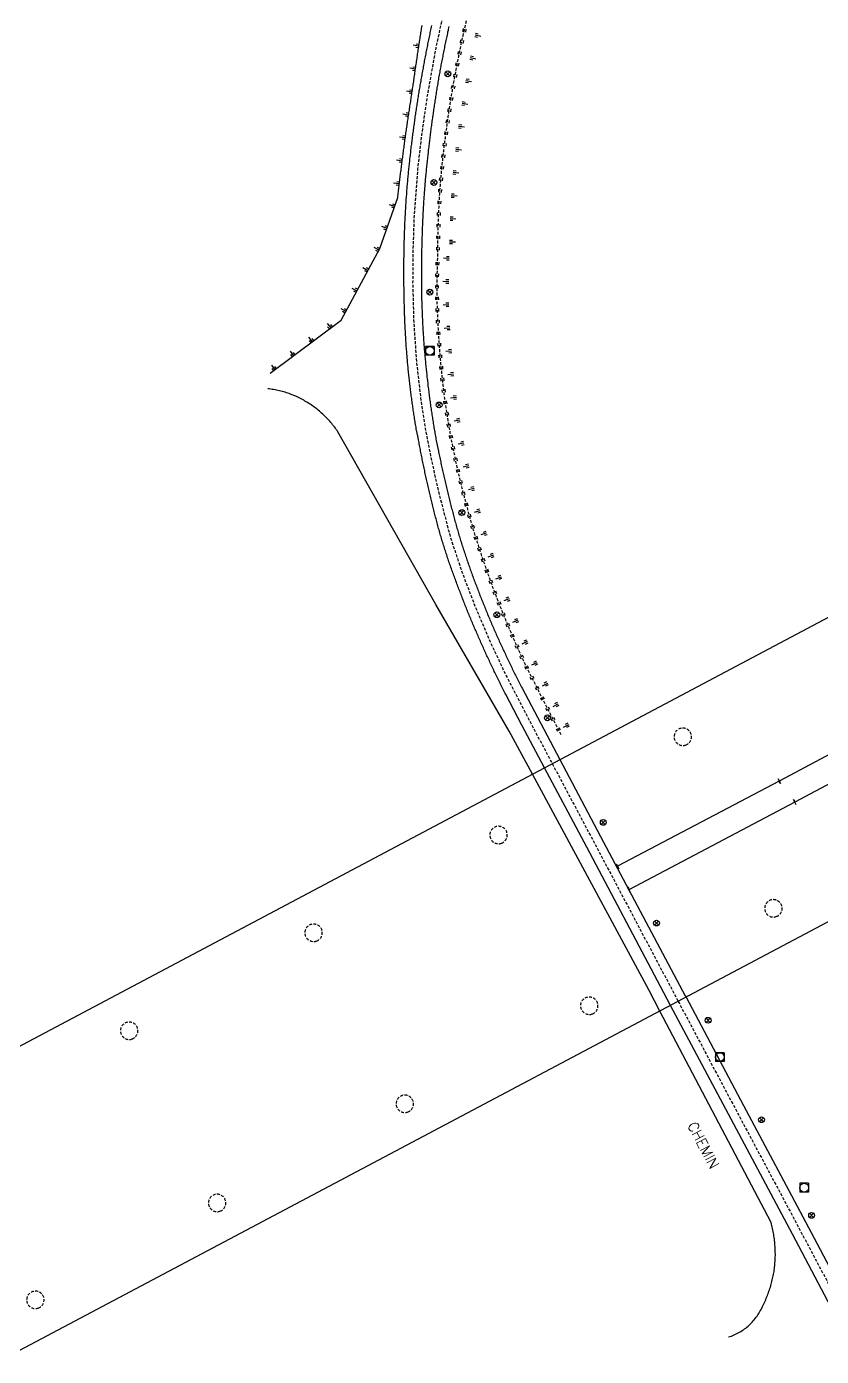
# Model space of a CAD drawing. Header units: millimetres. Extents: x 132999 to 134001, y 131000 to 132000.
# Drawn here: x 133641.2 to 133778.1, y 131426.8 to 131656 of the extents above; entities that cross this region are included whole.
import ezdxf
from ezdxf.enums import TextEntityAlignment as Align

# ---------------------------------------------------------------- set-up
doc = ezdxf.new("R2010")
doc.units = ezdxf.units.MM
doc.linetypes.add('DASHED', pattern=[0.75, 0.5, -0.25])
doc.layers.get('0').update_dxf_attribs({"linetype": 'CONTINUOUS'})
for name, color, linetype in [('W0001', 6, 'DASHED'), ('W0008', 7, 'CONTINUOUS'), ('W0100', 7, 'CONTINUOUS'), ('W0105', 7, 'CONTINUOUS'), ('W0112', 1, 'DASHED'), ('W0120', 7, 'CONTINUOUS'), ('W0211', 2, 'CONTINUOUS'), ('W0220', 5, 'DASHED'), ('W0420', 7, 'CONTINUOUS'), ('W0469', 7, 'CONTINUOUS'), ('W0515', 5, 'CONTINUOUS'), ('W0989', 7, 'CONTINUOUS')]:
    doc.layers.add(name, color=color, linetype=linetype)
doc.styles.get("Standard").update_dxf_attribs({"font": 'romans.shx', "width": 0.85})

# ---------------------------------------------------------------- blocks, each defined once
blk = doc.blocks.new('t105o')
for p, q in [((-0.5, 0), (0.5, 0)), ((0.5, 0), (0.2, 0.1)), ((0.5, 0), (0.2, -0.1))]:
    blk.add_line(p, q)
blk = doc.blocks.new('T420')
for p, q in [((0.75, 0.75), (-0.75, 0.75)), ((-0.75, 0.75), (-0.75, -0.75)), ((0.75, 0.75), (0.75, -0.75)), ((0.75, -0.75), (-0.75, -0.75))]:
    blk.add_line(p, q)
blk.add_ellipse((0, 0), major_axis=(-0.53, 0.53), ratio=1, start_param=3.926991, end_param=10.210176)
blk = doc.blocks.new('t220o')
at = {"color": 0, "linetype": 'Continuous'}
for p, q in [((-0.25, 0.25), (0.25, 0.25)), ((-0.25, -0.25), (0.25, -0.25))]:
    blk.add_line(p, q, dxfattribs=at)
blk = doc.blocks.new('t211o')
at = {"color": 0, "linetype": 'Continuous'}
for p, q in [((-0.29, 0.5), (-0.29, 0)), ((0, 1), (0, 0)), ((0.29, 0.5), (0.29, 0))]:
    blk.add_line(p, q, dxfattribs=at)
blk = doc.blocks.new('T469')
at = {"color": 0, "linetype": 'Continuous', "flags": 128}
for points in [[(-0.35, 0.35), (0.35, -0.35)], [(-0.35, -0.35), (0.35, 0.35)]]:
    blk.add_lwpolyline(points, dxfattribs=at)
at = {"color": 0, "linetype": 'Continuous'}
blk.add_circle((0, 0), 0.5, dxfattribs=at)

msp = doc.modelspace()

# ---------------------------------------------------------------- linework, layer by layer
at = {"layer": 'W0001', "flags": 128}
for points in [[(133763.51, 131750.15), (133760.51, 131747.23), (133756.93, 131743.82), (133754.2, 131741.16), (133751.75, 131738.62), (133748.66, 131735.19), (133745.6, 131731.5), (133743.59, 131728.85), (133740.9, 131725.05), (133739.02, 131722.26), (133735.71, 131716.72), (133732.9, 131711.43), (133727.7, 131700.89), (133725.04, 131694.99), (133722.88, 131689.92), (133719.12, 131679.81), (133716.96, 131673.29), (133715.42, 131668.13), (133713.1, 131659.05), (133711.65, 131652.34), (133710.17, 131644.12), (133709.2, 131637.4), (133708.53, 131631.55), (133707.92, 131623.61), (133707.71, 131617.38), (133707.67, 131611.89), (133707.85, 131605.02), (133708.33, 131598.28), (133709.03, 131592.1), (133709.83, 131586.77), (133710.74, 131582.08), (133712.1, 131575.91), (133714.14, 131568.12), (133716.06, 131562.3), (133718.33, 131556.32), (133721.02, 131550), (133723.79, 131544.11), (133726.86, 131538.16), (133730.85, 131530.64), (133731.72, 131528.99)], [(133731.72, 131528.99), (133741.64, 131510.28), (133748.69, 131496.95), (133753.42, 131488.02)], [(133753.42, 131488.02), (133753.63, 131487.62), (133758.08, 131479.24), (133762.47, 131470.98), (133766.69, 131463.05), (133771.13, 131454.73), (133774.85, 131447.74), (133779.16, 131439.6), (133782.67, 131432.96), (133785.22, 131428.82), (133786.27, 131425.01), (133787.77, 131420.14), (133788.58, 131416.12), (133789.03, 131412.22), (133789.15, 131408.74), (133789, 131405.22), (133788.59, 131401.62), (133787.67, 131396.89), (133787.1, 131394.27), (133784.07, 131381.96)]]:
    msp.add_lwpolyline(points, dxfattribs=at)
at = {"layer": 'W0008', "flags": 128}
for points in [[(133730.39, 131528.29), (133726.49, 131535.63), (133723.72, 131540.89), (133723.61, 131541.11), (133723.5, 131541.33), (133723.39, 131541.56), (133723.27, 131541.78), (133723.16, 131542), (133723.05, 131542.22), (133722.94, 131542.45), (133722.83, 131542.67), (133722.72, 131542.89), (133722.61, 131543.11), (133722.5, 131543.34), (133722.39, 131543.56), (133722.28, 131543.78), (133722.17, 131544.01), (133722.06, 131544.23), (133721.95, 131544.45), (133721.85, 131544.68), (133721.74, 131544.9), (133721.63, 131545.13), (133721.52, 131545.35), (133721.42, 131545.58), (133721.31, 131545.8), (133721.2, 131546.02), (133721.1, 131546.25), (133720.99, 131546.47), (133720.89, 131546.7), (133720.78, 131546.92), (133720.68, 131547.15), (133720.57, 131547.38), (133720.47, 131547.6), (133720.36, 131547.83), (133720.26, 131548.05), (133720.16, 131548.28), (133720.06, 131548.51), (133719.95, 131548.73), (133719.85, 131548.96), (133719.75, 131549.19), (133719.65, 131549.41), (133719.55, 131549.64), (133719.44, 131549.87), (133719.34, 131550.09), (133719.24, 131550.32), (133719.14, 131550.55), (133719.04, 131550.78), (133718.94, 131551), (133718.84, 131551.23), (133718.75, 131551.46), (133718.65, 131551.69), (133718.55, 131551.92), (133718.45, 131552.14), (133718.35, 131552.37), (133718.26, 131552.6), (133718.16, 131552.83), (133718.06, 131553.06), (133717.96, 131553.29), (133717.87, 131553.52), (133717.77, 131553.75), (133717.68, 131553.98), (133717.58, 131554.21), (133717.49, 131554.44), (133717.39, 131554.67), (133717.3, 131554.9), (133717.2, 131555.13), (133717.11, 131555.36), (133717.02, 131555.59), (133716.92, 131555.82), (133716.83, 131556.05), (133716.74, 131556.28), (133716.65, 131556.51), (133716.55, 131556.74), (133716.46, 131556.97), (133716.37, 131557.2), (133716.28, 131557.44), (133716.19, 131557.67), (133716.1, 131557.9), (133716.01, 131558.14), (133715.92, 131558.37), (133715.83, 131558.6), (133715.74, 131558.84), (133715.65, 131559.07), (133715.56, 131559.31), (133715.47, 131559.54), (133715.38, 131559.78), (133715.29, 131560.01), (133715.2, 131560.24), (133715.12, 131560.48), (133715.03, 131560.71), (133714.94, 131560.95), (133714.86, 131561.18), (133714.77, 131561.42), (133714.68, 131561.66), (133714.6, 131561.89), (133714.51, 131562.13), (133714.43, 131562.36), (133714.35, 131562.6), (133714.26, 131562.84), (133714.18, 131563.07), (133714.1, 131563.31), (133714.02, 131563.55), (133713.93, 131563.78), (133713.85, 131564.02), (133713.77, 131564.26), (133713.69, 131564.49), (133713.61, 131564.73), (133713.54, 131564.97), (133713.46, 131565.21), (133713.38, 131565.45), (133713.3, 131565.68), (133713.23, 131565.92), (133713.15, 131566.16), (133713.07, 131566.4), (133713, 131566.64), (133712.92, 131566.88), (133712.85, 131567.12), (133712.78, 131567.36), (133712.7, 131567.6), (133712.63, 131567.84), (133712.56, 131568.08), (133712.49, 131568.32), (133712.42, 131568.56), (133712.35, 131568.8), (133712.28, 131569.04), (133712.21, 131569.28), (133712.15, 131569.52), (133712.08, 131569.77), (133712.01, 131570.01), (133711.95, 131570.25), (133711.89, 131570.49), (133711.82, 131570.73), (133711.76, 131570.98), (133711.7, 131571.22), (133711.63, 131571.46), (133711.57, 131571.7), (133711.51, 131571.94), (133711.45, 131572.18), (133711.38, 131572.42), (133711.32, 131572.67), (133711.26, 131572.91), (133711.2, 131573.15), (133711.14, 131573.39), (133711.08, 131573.63), (133711.02, 131573.88), (133710.96, 131574.12), (133710.9, 131574.36), (133710.85, 131574.6), (133710.79, 131574.84), (133710.73, 131575.09), (133710.67, 131575.33), (133710.61, 131575.57), (133710.56, 131575.81), (133710.5, 131576.06), (133710.44, 131576.3), (133710.39, 131576.54), (133710.33, 131576.79), (133710.28, 131577.03), (133710.22, 131577.27), (133710.17, 131577.51), (133710.11, 131577.76), (133710.06, 131578), (133710, 131578.24), (133709.95, 131578.49), (133709.9, 131578.73), (133709.84, 131578.97), (133709.79, 131579.22), (133709.74, 131579.46), (133709.69, 131579.7), (133709.64, 131579.95), (133709.58, 131580.19), (133709.53, 131580.44), (133709.48, 131580.68), (133709.43, 131580.92), (133709.38, 131581.17), (133709.33, 131581.41), (133709.28, 131581.65), (133709.24, 131581.9), (133709.19, 131582.14), (133709.14, 131582.39), (133709.09, 131582.63), (133709.04, 131582.88), (133709, 131583.12), (133708.95, 131583.37), (133708.9, 131583.61), (133708.86, 131583.85), (133708.81, 131584.1), (133708.77, 131584.34), (133708.72, 131584.59), (133708.68, 131584.83), (133708.63, 131585.08), (133708.61, 131585.2), (133708.3, 131586.73), (133708.26, 131586.98), (133708.21, 131587.23), (133708.17, 131587.47), (133708.13, 131587.72), (133708.09, 131587.97), (133708.05, 131588.21), (133708.01, 131588.46), (133707.97, 131588.71), (133707.93, 131588.95), (133707.9, 131589.2), (133707.86, 131589.45), (133707.82, 131589.69), (133707.78, 131589.94), (133707.75, 131590.19), (133707.71, 131590.43), (133707.68, 131590.68), (133707.64, 131590.93), (133707.61, 131591.18), (133707.57, 131591.42), (133707.54, 131591.67), (133707.5, 131591.92), (133707.47, 131592.16), (133707.44, 131592.41), (133707.41, 131592.66), (133707.37, 131592.91), (133707.34, 131593.15), (133707.31, 131593.4), (133707.28, 131593.65), (133707.25, 131593.9), (133707.22, 131594.14), (133707.19, 131594.39), (133707.16, 131594.64), (133707.13, 131594.89), (133707.11, 131595.13), (133707.08, 131595.38), (133707.05, 131595.63), (133707.02, 131595.88), (133707, 131596.13), (133706.97, 131596.37), (133706.95, 131596.62), (133706.92, 131596.87), (133706.9, 131597.12), (133706.87, 131597.37), (133706.85, 131597.62), (133706.83, 131597.86), (133706.8, 131598.11), (133706.78, 131598.36), (133706.76, 131598.61), (133706.74, 131598.86), (133706.72, 131599.11), (133706.7, 131599.35), (133706.68, 131599.6), (133706.66, 131599.85), (133706.64, 131600.1), (133706.62, 131600.35), (133706.6, 131600.6), (133706.58, 131600.85), (133706.56, 131601.1), (133706.55, 131601.35), (133706.53, 131601.59), (133706.51, 131601.84), (133706.5, 131602.09), (133706.48, 131602.34), (133706.47, 131602.59), (133706.45, 131602.84), (133706.44, 131603.09), (133706.42, 131603.34), (133706.41, 131603.59), (133706.4, 131603.84), (133706.38, 131604.09), (133706.37, 131604.34), (133706.36, 131604.59), (133706.35, 131604.84), (133706.34, 131605.08), (133706.33, 131605.33), (133706.32, 131605.58), (133706.31, 131605.83), (133706.3, 131606.08), (133706.29, 131606.33), (133706.28, 131606.58), (133706.27, 131606.83), (133706.27, 131607.08), (133706.26, 131607.34), (133706.25, 131607.59), (133706.24, 131607.84), (133706.24, 131608.09), (133706.23, 131608.34), (133706.22, 131608.59), (133706.22, 131608.84), (133706.21, 131609.09), (133706.21, 131609.34), (133706.2, 131609.59), (133706.2, 131609.84), (133706.19, 131610.09), (133706.19, 131610.34), (133706.18, 131610.59), (133706.18, 131610.84), (133706.18, 131611.09), (133706.17, 131611.34), (133706.17, 131611.59), (133706.17, 131611.84), (133706.17, 131612.09), (133706.16, 131612.34), (133706.16, 131612.59), (133706.16, 131612.84), (133706.16, 131613.09), (133706.16, 131613.34), (133706.16, 131613.59), (133706.16, 131613.84), (133706.16, 131614.09), (133706.16, 131614.34), (133706.16, 131614.59), (133706.16, 131614.84), (133706.16, 131615.09), (133706.17, 131615.34), (133706.17, 131615.59), (133706.17, 131615.84), (133706.17, 131616.09), (133706.18, 131616.34), (133706.18, 131616.59), (133706.18, 131616.83), (133706.19, 131617.08), (133706.19, 131617.33), (133706.2, 131617.58), (133706.2, 131617.83), (133706.21, 131618.08), (133706.21, 131618.33), (133706.22, 131618.58), (133706.23, 131618.83), (133706.23, 131619.08), (133706.24, 131619.33), (133706.25, 131619.58), (133706.26, 131619.83), (133706.26, 131620.08), (133706.27, 131620.33), (133706.28, 131620.58), (133706.29, 131620.83), (133706.3, 131621.08), (133706.31, 131621.33), (133706.32, 131621.58), (133706.33, 131621.83), (133706.34, 131622.08), (133706.35, 131622.33), (133706.37, 131622.58), (133706.38, 131622.83), (133706.39, 131623.08), (133706.4, 131623.33), (133706.42, 131623.58), (133706.43, 131623.83), (133706.44, 131624.08), (133706.46, 131624.32), (133706.47, 131624.57), (133706.49, 131624.82), (133706.5, 131625.07), (133706.52, 131625.32), (133706.53, 131625.57), (133706.55, 131625.82), (133706.57, 131626.07), (133706.58, 131626.32), (133706.6, 131626.57), (133706.62, 131626.82), (133706.64, 131627.07), (133706.65, 131627.32), (133706.67, 131627.57), (133706.69, 131627.82), (133706.71, 131628.07), (133706.73, 131628.32), (133706.75, 131628.56), (133706.77, 131628.81), (133706.79, 131629.06), (133706.82, 131629.31), (133706.84, 131629.56), (133706.86, 131629.81), (133706.88, 131630.06), (133706.91, 131630.31), (133706.93, 131630.56), (133706.95, 131630.81), (133706.98, 131631.06), (133707, 131631.31), (133707.03, 131631.56), (133707.05, 131631.8), (133707.08, 131632.05), (133707.11, 131632.3), (133707.13, 131632.55), (133707.16, 131632.8), (133707.19, 131633.05), (133707.21, 131633.3), (133707.24, 131633.55), (133707.27, 131633.8), (133707.3, 131634.05), (133707.33, 131634.29), (133707.35, 131634.54), (133707.38, 131634.79), (133707.41, 131635.04), (133707.44, 131635.29), (133707.47, 131635.54), (133707.5, 131635.79), (133707.53, 131636.03), (133707.56, 131636.28), (133707.6, 131636.53), (133707.63, 131636.78), (133707.66, 131637.03), (133707.69, 131637.27), (133707.72, 131637.52), (133707.76, 131637.77), (133707.79, 131638.02), (133707.82, 131638.27), (133707.86, 131638.51), (133707.89, 131638.76), (133707.92, 131639.01), (133707.96, 131639.26), (133707.99, 131639.51), (133708.03, 131639.75), (133708.06, 131640), (133708.1, 131640.25), (133708.13, 131640.5), (133708.17, 131640.74), (133708.2, 131640.99), (133708.24, 131641.24), (133708.28, 131641.48), (133708.32, 131641.73), (133708.35, 131641.98), (133708.39, 131642.23), (133708.43, 131642.47), (133708.47, 131642.72), (133708.5, 131642.97), (133708.54, 131643.21), (133708.58, 131643.46), (133708.62, 131643.71), (133708.66, 131643.95), (133708.7, 131644.2), (133708.74, 131644.45), (133708.78, 131644.69), (133708.82, 131644.94), (133708.86, 131645.19), (133708.9, 131645.43), (133708.94, 131645.68), (133708.99, 131645.93), (133709.03, 131646.17), (133709.07, 131646.42), (133709.11, 131646.67), (133709.16, 131646.91), (133709.2, 131647.16), (133709.24, 131647.4), (133709.29, 131647.65), (133709.33, 131647.9), (133709.37, 131648.14), (133709.42, 131648.39), (133709.46, 131648.63), (133709.51, 131648.88), (133709.55, 131649.12), (133709.6, 131649.37), (133709.64, 131649.62), (133709.69, 131649.86), (133709.73, 131650.11), (133709.78, 131650.35), (133709.83, 131650.6), (133709.87, 131650.84), (133709.92, 131651.09), (133709.97, 131651.33), (133710.02, 131651.58), (133710.06, 131651.82), (133710.11, 131652.07), (133710.16, 131652.31), (133710.21, 131652.56), (133710.26, 131652.8), (133710.31, 131653.05), (133710.36, 131653.29), (133710.41, 131653.54), (133710.45, 131653.78), (133710.5, 131654.03), (133710.56, 131654.27), (133710.61, 131654.52), (133710.66, 131654.76), (133710.71, 131655.01), (133710.76, 131655.25), (133710.81, 131655.5), (133710.86, 131655.74), (133710.91, 131655.99), (133710.97, 131656.23)], [(133713.92, 131656.08), (133713.87, 131655.84), (133713.81, 131655.59), (133713.76, 131655.35), (133713.7, 131655.1), (133713.65, 131654.85), (133713.6, 131654.61), (133713.54, 131654.36), (133713.49, 131654.12), (133713.44, 131653.87), (133713.39, 131653.62), (133713.33, 131653.38), (133713.28, 131653.13), (133713.23, 131652.89), (133713.18, 131652.64), (133713.13, 131652.39), (133713.08, 131652.15), (133713.03, 131651.9), (133712.98, 131651.65), (133712.93, 131651.41), (133712.88, 131651.16), (133712.84, 131650.91), (133712.79, 131650.67), (133712.74, 131650.42), (133712.69, 131650.17), (133712.65, 131649.93), (133712.6, 131649.68), (133712.55, 131649.43), (133712.51, 131649.19), (133712.46, 131648.94), (133712.42, 131648.69), (133712.37, 131648.44), (133712.33, 131648.2), (133712.28, 131647.95), (133712.24, 131647.7), (133712.2, 131647.45), (133712.15, 131647.21), (133712.11, 131646.96), (133712.07, 131646.71), (133712.03, 131646.46), (133711.98, 131646.22), (133711.94, 131645.97), (133711.9, 131645.72), (133711.86, 131645.47), (133711.82, 131645.23), (133711.78, 131644.98), (133711.74, 131644.73), (133711.7, 131644.48), (133711.66, 131644.23), (133711.62, 131643.99), (133711.58, 131643.74), (133711.54, 131643.49), (133711.51, 131643.24), (133711.47, 131642.99), (133711.43, 131642.74), (133711.39, 131642.5), (133711.36, 131642.25), (133711.32, 131642), (133711.28, 131641.75), (133711.25, 131641.5), (133711.21, 131641.25), (133711.18, 131641), (133711.14, 131640.76), (133711.1, 131640.51), (133711.07, 131640.26), (133711.04, 131640.01), (133711, 131639.76), (133710.97, 131639.51), (133710.93, 131639.26), (133710.9, 131639.01), (133710.87, 131638.76), (133710.83, 131638.52), (133710.8, 131638.27), (133710.77, 131638.02), (133710.74, 131637.77), (133710.71, 131637.52), (133710.67, 131637.27), (133710.64, 131637.02), (133710.61, 131636.77), (133710.58, 131636.52), (133710.55, 131636.27), (133710.52, 131636.02), (133710.49, 131635.77), (133710.46, 131635.52), (133710.43, 131635.27), (133710.4, 131635.02), (133710.37, 131634.77), (133710.35, 131634.52), (133710.32, 131634.27), (133710.29, 131634.02), (133710.26, 131633.77), (133710.23, 131633.52), (133710.21, 131633.27), (133710.18, 131633.02), (133710.15, 131632.77), (133710.12, 131632.52), (133710.1, 131632.27), (133710.07, 131632.02), (133710.05, 131631.77), (133710.02, 131631.52), (133710, 131631.27), (133709.97, 131631.02), (133709.95, 131630.77), (133709.92, 131630.52), (133709.9, 131630.27), (133709.88, 131630.02), (133709.85, 131629.77), (133709.83, 131629.52), (133709.81, 131629.27), (133709.79, 131629.02), (133709.77, 131628.77), (133709.75, 131628.52), (133709.73, 131628.27), (133709.71, 131628.02), (133709.69, 131627.77), (133709.67, 131627.52), (133709.65, 131627.27), (133709.63, 131627.01), (133709.61, 131626.76), (133709.6, 131626.51), (133709.58, 131626.26), (133709.56, 131626.01), (133709.55, 131625.76), (133709.53, 131625.51), (133709.52, 131625.26), (133709.5, 131625.01), (133709.49, 131624.76), (133709.47, 131624.51), (133709.46, 131624.26), (133709.45, 131624.01), (133709.43, 131623.75), (133709.42, 131623.5), (133709.41, 131623.25), (133709.4, 131623), (133709.38, 131622.75), (133709.37, 131622.5), (133709.36, 131622.25), (133709.35, 131622), (133709.34, 131621.75), (133709.33, 131621.5), (133709.32, 131621.24), (133709.31, 131620.99), (133709.3, 131620.74), (133709.29, 131620.49), (133709.29, 131620.24), (133709.28, 131619.99), (133709.27, 131619.74), (133709.26, 131619.49), (133709.26, 131619.24), (133709.25, 131618.98), (133709.24, 131618.73), (133709.24, 131618.48), (133709.23, 131618.23), (133709.23, 131617.98), (133709.22, 131617.73), (133709.22, 131617.48), (133709.21, 131617.23), (133709.21, 131616.97), (133709.2, 131616.72), (133709.2, 131616.47), (133709.19, 131616.22), (133709.19, 131615.97), (133709.19, 131615.72), (133709.18, 131615.47), (133709.18, 131615.22), (133709.18, 131614.96), (133709.18, 131614.71), (133709.18, 131614.46), (133709.17, 131614.21), (133709.17, 131613.96), (133709.17, 131613.71), (133709.17, 131613.45), (133709.17, 131613.2), (133709.17, 131612.95), (133709.17, 131612.7), (133709.17, 131612.45), (133709.17, 131612.19), (133709.17, 131611.94), (133709.18, 131611.69), (133709.18, 131611.44), (133709.18, 131611.19), (133709.18, 131610.93), (133709.19, 131610.68), (133709.19, 131610.43), (133709.2, 131610.18), (133709.2, 131609.93), (133709.21, 131609.67), (133709.21, 131609.42), (133709.22, 131609.17), (133709.22, 131608.92), (133709.23, 131608.67), (133709.24, 131608.41), (133709.24, 131608.16), (133709.25, 131607.91), (133709.26, 131607.66), (133709.27, 131607.41), (133709.28, 131607.16), (133709.29, 131606.9), (133709.3, 131606.65), (133709.31, 131606.4), (133709.32, 131606.15), (133709.33, 131605.9), (133709.34, 131605.65), (133709.35, 131605.39), (133709.36, 131605.14), (133709.38, 131604.89), (133709.39, 131604.64), (133709.4, 131604.39), (133709.42, 131604.14), (133709.43, 131603.88), (133709.45, 131603.63), (133709.46, 131603.38), (133709.48, 131603.13), (133709.49, 131602.88), (133709.51, 131602.63), (133709.53, 131602.37), (133709.54, 131602.12), (133709.56, 131601.87), (133709.58, 131601.62), (133709.6, 131601.37), (133709.62, 131601.12), (133709.64, 131600.87), (133709.66, 131600.62), (133709.68, 131600.36), (133709.7, 131600.11), (133709.72, 131599.86), (133709.74, 131599.61), (133709.77, 131599.36), (133709.79, 131599.11), (133709.81, 131598.86), (133709.83, 131598.61), (133709.86, 131598.36), (133709.88, 131598.11), (133709.91, 131597.86), (133709.93, 131597.61), (133709.96, 131597.36), (133709.98, 131597.11), (133710.01, 131596.86), (133710.03, 131596.61), (133710.06, 131596.36), (133710.09, 131596.11), (133710.11, 131595.86), (133710.14, 131595.61), (133710.17, 131595.36), (133710.2, 131595.11), (133710.23, 131594.86), (133710.26, 131594.61), (133710.29, 131594.36), (133710.31, 131594.11), (133710.35, 131593.86), (133710.38, 131593.62), (133710.41, 131593.37), (133710.44, 131593.12), (133710.47, 131592.87), (133710.5, 131592.62), (133710.53, 131592.37), (133710.57, 131592.12), (133710.6, 131591.87), (133710.63, 131591.62), (133710.67, 131591.38), (133710.7, 131591.13), (133710.74, 131590.88), (133710.77, 131590.63), (133710.81, 131590.38), (133710.84, 131590.13), (133710.88, 131589.88), (133710.92, 131589.64), (133710.95, 131589.39), (133710.99, 131589.14), (133711.03, 131588.89), (133711.07, 131588.64), (133711.1, 131588.39), (133711.14, 131588.15), (133711.18, 131587.9), (133711.22, 131587.65), (133711.26, 131587.4), (133711.3, 131587.15), (133711.34, 131586.91), (133711.38, 131586.66), (133711.42, 131586.41), (133711.47, 131586.16), (133711.51, 131585.92), (133711.55, 131585.67), (133711.59, 131585.42), (133711.64, 131585.17), (133711.68, 131584.93), (133711.72, 131584.68), (133711.77, 131584.43), (133711.81, 131584.18), (133712.07, 131583.09), (133712.1, 131582.97), (133712.14, 131582.72), (133712.19, 131582.48), (133712.24, 131582.23), (133712.29, 131581.99), (133712.34, 131581.74), (133712.4, 131581.5), (133712.45, 131581.25), (133712.5, 131581.01), (133712.55, 131580.77), (133712.6, 131580.52), (133712.66, 131580.28), (133712.71, 131580.03), (133712.76, 131579.79), (133712.82, 131579.55), (133712.87, 131579.3), (133712.92, 131579.06), (133712.98, 131578.81), (133713.03, 131578.57), (133713.09, 131578.33), (133713.14, 131578.08), (133713.2, 131577.84), (133713.26, 131577.6), (133713.31, 131577.35), (133713.37, 131577.11), (133713.43, 131576.87), (133713.48, 131576.62), (133713.54, 131576.38), (133713.6, 131576.14), (133713.66, 131575.89), (133713.72, 131575.65), (133713.78, 131575.41), (133713.84, 131575.17), (133713.9, 131574.92), (133713.96, 131574.68), (133714.02, 131574.44), (133714.08, 131574.2), (133714.14, 131573.95), (133714.2, 131573.71), (133714.26, 131573.47), (133714.32, 131573.23), (133714.39, 131572.98), (133714.45, 131572.74), (133714.51, 131572.5), (133714.57, 131572.26), (133714.64, 131572.02), (133714.7, 131571.77), (133714.76, 131571.53), (133714.83, 131571.29), (133714.89, 131571.05), (133714.96, 131570.81), (133715.03, 131570.56), (133715.09, 131570.32), (133715.16, 131570.08), (133715.23, 131569.84), (133715.3, 131569.6), (133715.37, 131569.36), (133715.44, 131569.12), (133715.51, 131568.88), (133715.58, 131568.64), (133715.65, 131568.4), (133715.72, 131568.16), (133715.8, 131567.92), (133715.87, 131567.68), (133715.94, 131567.44), (133716.02, 131567.2), (133716.09, 131566.96), (133716.17, 131566.73), (133716.24, 131566.49), (133716.32, 131566.25), (133716.4, 131566.01), (133716.47, 131565.77), (133716.55, 131565.53), (133716.63, 131565.3), (133716.71, 131565.06), (133716.79, 131564.82), (133716.87, 131564.58), (133716.95, 131564.35), (133717.03, 131564.11), (133717.11, 131563.87), (133717.19, 131563.64), (133717.27, 131563.4), (133717.35, 131563.16), (133717.44, 131562.93), (133717.52, 131562.69), (133717.6, 131562.46), (133717.69, 131562.22), (133717.77, 131561.99), (133717.86, 131561.75), (133717.94, 131561.52), (133718.03, 131561.28), (133718.12, 131561.05), (133718.2, 131560.81), (133718.29, 131560.58), (133718.38, 131560.34), (133718.46, 131560.11), (133718.55, 131559.87), (133718.64, 131559.64), (133718.73, 131559.4), (133718.82, 131559.17), (133718.91, 131558.94), (133719, 131558.7), (133719.09, 131558.47), (133719.18, 131558.24), (133719.27, 131558), (133719.37, 131557.77), (133719.46, 131557.53), (133719.55, 131557.3), (133719.64, 131557.06), (133719.74, 131556.83), (133719.83, 131556.6), (133719.92, 131556.36), (133720.02, 131556.13), (133720.11, 131555.9), (133720.21, 131555.67), (133720.3, 131555.43), (133720.4, 131555.2), (133720.5, 131554.97), (133720.59, 131554.74), (133720.69, 131554.5), (133720.79, 131554.27), (133720.88, 131554.04), (133720.98, 131553.81), (133721.08, 131553.58), (133721.18, 131553.35), (133721.28, 131553.11), (133721.38, 131552.88), (133721.48, 131552.65), (133721.58, 131552.42), (133721.68, 131552.19), (133721.78, 131551.96), (133721.88, 131551.73), (133721.98, 131551.5), (133722.08, 131551.27), (133722.18, 131551.04), (133722.29, 131550.81), (133722.39, 131550.58), (133722.49, 131550.35), (133722.59, 131550.12), (133722.7, 131549.89), (133722.8, 131549.67), (133722.91, 131549.44), (133723.01, 131549.21), (133723.12, 131548.98), (133723.22, 131548.75), (133723.33, 131548.52), (133723.43, 131548.3), (133723.54, 131548.07), (133723.65, 131547.84), (133723.75, 131547.61), (133723.86, 131547.38), (133723.97, 131547.16), (133724.08, 131546.93), (133724.18, 131546.7), (133724.29, 131546.48), (133724.4, 131546.25), (133724.51, 131546.02), (133724.62, 131545.8), (133724.73, 131545.57), (133724.84, 131545.35), (133724.95, 131545.12), (133725.06, 131544.89), (133725.18, 131544.67), (133725.29, 131544.44), (133725.4, 131544.22), (133725.51, 131543.99), (133725.62, 131543.77), (133725.74, 131543.54), (133725.85, 131543.32), (133725.97, 131543.09), (133726.08, 131542.87), (133726.19, 131542.65), (133726.31, 131542.42), (133726.42, 131542.2), (133726.54, 131541.98), (133729.2, 131536.99), (133733.05, 131529.69)], [(133733.05, 131529.69), (133740.57, 131515.45), (133754.62, 131488.99), (133754.76, 131488.73)], [(133752.08, 131487.31), (133750.35, 131490.56), (133737.7, 131514.57), (133730.39, 131528.29)], [(133754.76, 131488.73), (133764.67, 131470.05), (133772.48, 131455.4), (133776.3, 131448.19), (133783.18, 131435.25)], [(133784.09, 131426.63), (133783.99, 131426.86), (133783.89, 131427.09), (133783.79, 131427.32), (133783.69, 131427.54), (133783.59, 131427.77), (133783.49, 131428), (133783.38, 131428.23), (133783.28, 131428.45), (133783.17, 131428.68), (133783.06, 131428.9), (133782.95, 131429.13), (133782.84, 131429.35), (133782.73, 131429.58), (133782.61, 131429.8), (133782.5, 131430.02), (133773.08, 131447.88), (133762.06, 131468.55), (133762.06, 131468.55), (133752.08, 131487.31)]]:
    msp.add_lwpolyline(points, dxfattribs=at)
at = {"layer": 'W0100', "flags": 128}
for points in [[(133798.06, 131540.52), (133770.81, 131525.98), (133742.95, 131511.3)], [(133800.14, 131536.53), (133773.5, 131522.36), (133744.93, 131507.23)]]:
    msp.add_lwpolyline(points, dxfattribs=at)
at = {"layer": 'W0112', "flags": 128}
for points in [[(133754.7, 131532.2, 0.704651), (133754.73, 131535.03, 1.419141)], [(133722.96, 131515.27, 0.704651), (133722.99, 131518.1, 1.419141)], [(133770.31, 131502.63, 0.704651), (133770.33, 131505.46, 1.419141)], [(133691.1, 131498.42, 0.704651), (133691.12, 131501.25, 1.419141)], [(133738.59, 131485.84, 0.704651), (133738.61, 131488.67, 1.419141)], [(133659.33, 131481.53, 0.704651), (133659.36, 131484.36, 1.419141)], [(133706.81, 131468.94, 0.704651), (133706.83, 131471.76, 1.419141)], [(133674.48, 131451.84, 0.704651), (133674.51, 131454.67, 1.419141)], [(133643.17, 131435.14, 0.704651), (133643.19, 131437.97, 1.419141)]]:
    msp.add_lwpolyline(points, format="xyb", close=True, dxfattribs=at)
at = {"layer": 'W0120', "flags": 128}
msp.add_lwpolyline([(133812.54, 131571.88), (133834.27, 131530.91), (133361.64, 131280.21), (133361.64, 131280.21), (133340.01, 131321.11), (133812.54, 131571.88), (133834.27, 131530.91)], close=True, dxfattribs=at)
at = {"layer": 'W0211', "flags": 128}
msp.add_lwpolyline([(133683.14, 131596.3), (133695.35, 131605.42), (133701.99, 131617.79), (133705.1, 131626.58), (133705.13, 131626.82), (133705.16, 131627.07), (133705.19, 131627.32), (133705.21, 131627.57), (133705.24, 131627.81), (133705.27, 131628.06), (133705.3, 131628.31), (133705.33, 131628.56), (133705.36, 131628.8), (133705.39, 131629.05), (133705.42, 131629.3), (133705.45, 131629.55), (133705.48, 131629.79), (133705.51, 131630.04), (133705.54, 131630.29), (133705.57, 131630.53), (133705.6, 131630.78), (133705.63, 131631.03), (133705.67, 131631.28), (133705.7, 131631.52), (133705.73, 131631.77), (133705.76, 131632.02), (133705.79, 131632.27), (133705.82, 131632.51), (133705.86, 131632.76), (133705.89, 131633.01), (133705.92, 131633.25), (133705.95, 131633.5), (133705.98, 131633.75), (133706.02, 131634), (133706.05, 131634.24), (133706.08, 131634.49), (133706.12, 131634.74), (133706.15, 131634.98), (133706.18, 131635.23), (133706.22, 131635.48), (133706.25, 131635.72), (133706.28, 131635.97), (133706.32, 131636.22), (133706.35, 131636.46), (133706.39, 131636.71), (133706.42, 131636.96), (133706.46, 131637.21), (133706.49, 131637.45), (133706.52, 131637.7), (133706.56, 131637.95), (133706.59, 131638.19), (133706.63, 131638.44), (133706.67, 131638.69), (133706.7, 131638.93), (133706.74, 131639.18), (133706.77, 131639.43), (133706.81, 131639.67), (133706.84, 131639.92), (133706.88, 131640.17), (133706.92, 131640.41), (133706.95, 131640.66), (133706.99, 131640.9), (133707.03, 131641.15), (133707.06, 131641.4), (133707.1, 131641.64), (133707.14, 131641.89), (133707.18, 131642.14), (133707.21, 131642.38), (133707.25, 131642.63), (133707.29, 131642.88), (133707.33, 131643.12), (133707.36, 131643.37), (133707.4, 131643.62), (133707.44, 131643.86), (133707.48, 131644.11), (133707.52, 131644.36), (133707.55, 131644.6), (133707.59, 131644.85), (133707.63, 131645.1), (133707.66, 131645.35), (133707.7, 131645.59), (133707.74, 131645.84), (133707.77, 131646.09), (133707.81, 131646.33), (133707.85, 131646.58), (133707.88, 131646.83), (133707.92, 131647.08), (133707.95, 131647.32), (133707.99, 131647.57), (133708.03, 131647.82), (133708.06, 131648.06), (133708.1, 131648.31), (133708.13, 131648.56), (133708.17, 131648.81), (133708.21, 131649.05), (133708.24, 131649.3), (133708.28, 131649.55), (133708.31, 131649.8), (133708.35, 131650.04), (133708.39, 131650.29), (133708.42, 131650.54), (133708.46, 131650.78), (133708.49, 131651.03), (133708.53, 131651.28), (133708.57, 131651.53), (133708.61, 131651.77), (133708.64, 131652.02), (133708.68, 131652.27), (133708.72, 131652.51), (133708.75, 131652.76), (133708.79, 131653.01), (133708.83, 131653.26), (133708.87, 131653.5), (133708.91, 131653.75), (133708.94, 131654), (133708.98, 131654.24), (133709.02, 131654.49), (133709.06, 131654.74), (133709.1, 131654.98), (133709.14, 131655.23), (133709.18, 131655.48), (133709.22, 131655.72), (133709.26, 131655.97), (133709.31, 131656.21)], dxfattribs=at)
at = {"layer": 'W0220', "flags": 128}
msp.add_lwpolyline([(133733.25, 131533.96), (133727.55, 131545.1), (133727.44, 131545.32), (133727.33, 131545.55), (133727.23, 131545.78), (133727.12, 131546), (133727.01, 131546.23), (133726.91, 131546.46), (133726.8, 131546.68), (133726.7, 131546.91), (133726.59, 131547.14), (133726.49, 131547.36), (133726.38, 131547.59), (133726.28, 131547.82), (133726.18, 131548.05), (133726.07, 131548.27), (133725.97, 131548.5), (133725.87, 131548.73), (133725.77, 131548.96), (133725.66, 131549.18), (133725.56, 131549.41), (133725.46, 131549.64), (133725.36, 131549.87), (133725.26, 131550.1), (133725.16, 131550.33), (133725.06, 131550.56), (133724.96, 131550.79), (133724.86, 131551.02), (133724.76, 131551.24), (133724.67, 131551.47), (133724.57, 131551.7), (133724.47, 131551.93), (133724.37, 131552.16), (133724.27, 131552.39), (133724.18, 131552.62), (133724.08, 131552.85), (133723.98, 131553.09), (133723.89, 131553.32), (133723.79, 131553.55), (133723.7, 131553.78), (133723.6, 131554.01), (133723.51, 131554.24), (133723.41, 131554.47), (133723.32, 131554.7), (133723.23, 131554.93), (133723.13, 131555.17), (133723.04, 131555.4), (133722.95, 131555.63), (133722.86, 131555.86), (133722.76, 131556.1), (133722.67, 131556.33), (133722.58, 131556.56), (133722.49, 131556.79), (133722.4, 131557.03), (133722.31, 131557.26), (133722.22, 131557.49), (133722.13, 131557.73), (133722.04, 131557.96), (133721.95, 131558.19), (133721.86, 131558.43), (133721.77, 131558.66), (133721.69, 131558.89), (133721.6, 131559.13), (133721.51, 131559.36), (133721.43, 131559.6), (133721.34, 131559.83), (133721.25, 131560.06), (133721.17, 131560.3), (133721.08, 131560.53), (133721, 131560.76), (133720.91, 131561), (133720.83, 131561.23), (133720.74, 131561.46), (133720.66, 131561.7), (133720.58, 131561.93), (133720.49, 131562.17), (133720.41, 131562.4), (133720.33, 131562.64), (133720.25, 131562.87), (133720.17, 131563.11), (133720.09, 131563.34), (133720, 131563.58), (133719.92, 131563.81), (133719.84, 131564.05), (133719.76, 131564.28), (133719.69, 131564.52), (133719.61, 131564.75), (133719.53, 131564.99), (133719.45, 131565.22), (133719.37, 131565.46), (133719.29, 131565.7), (133719.22, 131565.93), (133719.14, 131566.17), (133719.06, 131566.4), (133718.99, 131566.64), (133718.91, 131566.88), (133718.84, 131567.11), (133718.76, 131567.35), (133718.69, 131567.59), (133718.61, 131567.83), (133718.54, 131568.06), (133718.47, 131568.3), (133718.39, 131568.54), (133718.32, 131568.78), (133718.25, 131569.01), (133718.18, 131569.25), (133718.11, 131569.49), (133718.04, 131569.73), (133717.97, 131569.97), (133717.9, 131570.2), (133717.83, 131570.44), (133717.76, 131570.68), (133717.69, 131570.92), (133717.62, 131571.16), (133717.55, 131571.4), (133717.48, 131571.64), (133717.42, 131571.88), (133717.35, 131572.12), (133717.28, 131572.36), (133717.22, 131572.6), (133717.15, 131572.84), (133717.09, 131573.08), (133717.02, 131573.32), (133716.96, 131573.56), (133716.9, 131573.8), (133716.83, 131574.04), (133716.77, 131574.29), (133716.7, 131574.53), (133716.64, 131574.77), (133716.58, 131575.01), (133716.52, 131575.25), (133716.45, 131575.5), (133716.39, 131575.74), (133716.33, 131575.98), (133716.27, 131576.22), (133716.21, 131576.47), (133716.15, 131576.71), (133716.09, 131576.95), (133716.03, 131577.2), (133715.97, 131577.44), (133715.91, 131577.68), (133715.86, 131577.93), (133715.8, 131578.17), (133715.74, 131578.41), (133715.68, 131578.66), (133715.63, 131578.9), (133715.57, 131579.14), (133715.51, 131579.39), (133715.46, 131579.63), (133715.4, 131579.87), (133715.35, 131580.12), (133715.29, 131580.36), (133715.24, 131580.61), (133715.19, 131580.85), (133715.13, 131581.1), (133715.08, 131581.34), (133715.03, 131581.58), (133714.98, 131581.83), (133714.93, 131582.07), (133714.87, 131582.32), (133714.82, 131582.56), (133714.77, 131582.81), (133714.72, 131583.05), (133714.67, 131583.3), (133714.62, 131583.54), (133714.57, 131583.79), (133714.53, 131584.03), (133714.48, 131584.28), (133714.43, 131584.52), (133714.38, 131584.77), (133714.34, 131585.02), (133714.29, 131585.26), (133714.24, 131585.51), (133714.2, 131585.75), (133714.15, 131586), (133714.11, 131586.25), (133714.07, 131586.49), (133714.02, 131586.74), (133713.98, 131586.99), (133713.94, 131587.23), (133713.89, 131587.48), (133713.85, 131587.73), (133713.81, 131587.97), (133713.77, 131588.22), (133713.73, 131588.47), (133713.69, 131588.71), (133713.65, 131588.96), (133713.61, 131589.21), (133713.57, 131589.46), (133713.53, 131589.71), (133713.49, 131589.95), (133713.46, 131590.2), (133713.42, 131590.45), (133713.39, 131590.7), (133713.35, 131590.95), (133713.32, 131591.19), (133713.28, 131591.44), (133713.25, 131591.69), (133713.21, 131591.94), (133713.18, 131592.19), (133713.15, 131592.44), (133713.12, 131592.69), (133713.09, 131592.94), (133713.05, 131593.18), (133713.02, 131593.43), (133712.99, 131593.68), (133712.96, 131593.93), (133712.94, 131594.18), (133712.91, 131594.43), (133712.88, 131594.68), (133712.85, 131594.93), (133712.82, 131595.18), (133712.8, 131595.43), (133712.77, 131595.68), (133712.74, 131595.93), (133712.72, 131596.17), (133712.69, 131596.42), (133712.67, 131596.67), (133712.64, 131596.92), (133712.62, 131597.17), (133712.6, 131597.42), (133712.57, 131597.67), (133712.55, 131597.92), (133712.53, 131598.17), (133712.51, 131598.42), (133712.48, 131598.67), (133712.46, 131598.92), (133712.44, 131599.17), (133712.42, 131599.42), (133712.4, 131599.67), (133712.38, 131599.92), (133712.36, 131600.17), (133712.34, 131600.42), (133712.32, 131600.67), (133712.3, 131600.92), (133712.28, 131601.17), (133712.27, 131601.42), (133712.25, 131601.67), (133712.23, 131601.92), (133712.21, 131602.17), (133712.19, 131602.42), (133712.18, 131602.67), (133712.16, 131602.92), (133712.14, 131603.17), (133712.13, 131603.42), (133712.11, 131603.67), (133712.1, 131603.92), (133712.08, 131604.17), (133712.07, 131604.42), (133712.06, 131604.67), (133712.04, 131604.92), (133712.03, 131605.16), (133712.02, 131605.41), (133712.01, 131605.66), (133712, 131605.91), (133711.99, 131606.16), (133711.98, 131606.41), (133711.97, 131606.66), (133711.96, 131606.91), (133711.95, 131607.16), (133711.94, 131607.41), (133711.94, 131607.65), (133711.93, 131607.9), (133711.92, 131608.15), (133711.92, 131608.4), (133711.91, 131608.65), (133711.91, 131608.9), (133711.9, 131609.15), (133711.9, 131609.4), (133711.89, 131609.65), (133711.89, 131609.9), (133711.89, 131610.14), (133711.89, 131610.39), (133711.89, 131610.64), (133711.89, 131610.89), (133711.89, 131611.14), (133711.89, 131611.39), (133711.89, 131611.64), (133711.89, 131611.89), (133711.89, 131612.14), (133711.89, 131612.39), (133711.89, 131612.64), (133711.9, 131612.89), (133711.9, 131613.14), (133711.99, 131616.43), (133711.99, 131616.68), (133712, 131616.93), (133712, 131617.18), (133712, 131617.43), (133712.01, 131617.68), (133712.01, 131617.93), (133712.01, 131618.17), (133712.02, 131618.42), (133712.02, 131618.67), (133712.03, 131618.92), (133712.03, 131619.17), (133712.04, 131619.42), (133712.04, 131619.67), (133712.05, 131619.92), (133712.05, 131620.17), (133712.06, 131620.42), (133712.06, 131620.67), (133712.07, 131620.92), (133712.08, 131621.16), (133712.08, 131621.41), (133712.09, 131621.66), (133712.1, 131621.91), (133712.1, 131622.16), (133712.11, 131622.41), (133712.12, 131622.66), (133712.13, 131622.91), (133712.14, 131623.16), (133712.15, 131623.41), (133712.16, 131623.65), (133712.17, 131623.9), (133712.18, 131624.15), (133712.19, 131624.4), (133712.2, 131624.65), (133712.21, 131624.9), (133712.22, 131625.15), (133712.24, 131625.4), (133712.25, 131625.65), (133712.26, 131625.89), (133712.27, 131626.14), (133712.29, 131626.39), (133712.3, 131626.64), (133712.32, 131626.89), (133712.33, 131627.14), (133712.35, 131627.39), (133712.37, 131627.64), (133712.38, 131627.89), (133712.4, 131628.13), (133712.42, 131628.38), (133712.44, 131628.63), (133712.46, 131628.88), (133712.48, 131629.13), (133712.5, 131629.38), (133712.52, 131629.63), (133712.54, 131629.87), (133712.56, 131630.12), (133712.58, 131630.37), (133712.61, 131630.62), (133712.63, 131630.87), (133712.65, 131631.12), (133712.68, 131631.36), (133712.71, 131631.61), (133712.73, 131631.86), (133712.76, 131632.11), (133712.78, 131632.36), (133712.81, 131632.61), (133712.84, 131632.86), (133712.86, 131633.1), (133712.89, 131633.35), (133712.92, 131633.6), (133712.95, 131633.85), (133712.97, 131634.1), (133713, 131634.35), (133713.03, 131634.59), (133713.06, 131634.84), (133713.09, 131635.09), (133713.12, 131635.34), (133713.15, 131635.59), (133713.18, 131635.83), (133713.21, 131636.08), (133713.24, 131636.33), (133713.27, 131636.58), (133713.3, 131636.83), (133713.34, 131637.07), (133713.37, 131637.32), (133713.4, 131637.57), (133713.43, 131637.82), (133713.47, 131638.06), (133713.5, 131638.31), (133713.53, 131638.56), (133713.57, 131638.8), (133713.6, 131639.05), (133713.63, 131639.3), (133713.67, 131639.55), (133713.7, 131639.79), (133713.74, 131640.04), (133713.78, 131640.29), (133713.81, 131640.53), (133713.85, 131640.78), (133713.88, 131641.03), (133713.92, 131641.28), (133713.96, 131641.52), (133714, 131641.77), (133714.03, 131642.02), (133714.07, 131642.26), (133714.11, 131642.51), (133714.15, 131642.76), (133714.19, 131643), (133714.23, 131643.25), (133714.27, 131643.49), (133714.31, 131643.74), (133714.35, 131643.99), (133714.39, 131644.23), (133714.43, 131644.48), (133714.47, 131644.73), (133714.51, 131644.97), (133714.55, 131645.22), (133714.59, 131645.46), (133714.64, 131645.71), (133714.68, 131645.96), (133714.72, 131646.2), (133714.77, 131646.45), (133714.81, 131646.69), (133714.85, 131646.94), (133714.9, 131647.18), (133714.94, 131647.43), (133714.99, 131647.68), (133715.03, 131647.92), (133715.08, 131648.17), (133715.12, 131648.41), (133715.17, 131648.66), (133715.22, 131648.9), (133715.26, 131649.15), (133715.31, 131649.39), (133715.36, 131649.64), (133715.4, 131649.88), (133715.45, 131650.13), (133715.5, 131650.37), (133715.55, 131650.62), (133715.6, 131650.86), (133715.65, 131651.11), (133715.7, 131651.35), (133715.74, 131651.6), (133715.79, 131651.84), (133715.84, 131652.09), (133715.9, 131652.33), (133715.95, 131652.58), (133716, 131652.82), (133716.05, 131653.07), (133716.1, 131653.31), (133716.15, 131653.55), (133716.21, 131653.8), (133716.26, 131654.04), (133716.31, 131654.29), (133716.36, 131654.53), (133716.42, 131654.78), (133716.47, 131655.02), (133716.53, 131655.26), (133716.58, 131655.51), (133716.64, 131655.75), (133716.69, 131656), (133716.75, 131656.25), (133716.8, 131656.49), (133716.86, 131656.74), (133716.91, 131656.98), (133716.97, 131657.23), (133717.03, 131657.47), (133717.08, 131657.72), (133717.14, 131657.96), (133717.2, 131658.21), (133717.25, 131658.45), (133717.31, 131658.69), (133717.37, 131658.94), (133717.43, 131659.18), (133717.48, 131659.43), (133717.54, 131659.67), (133717.6, 131659.92), (133717.66, 131660.16), (133717.72, 131660.41), (133717.78, 131660.65), (133717.84, 131660.89), (133717.9, 131661.14), (133717.96, 131661.38), (133718.02, 131661.63), (133718.08, 131661.87), (133718.14, 131662.11), (133718.2, 131662.36), (133718.26, 131662.6), (133718.32, 131662.84), (133718.38, 131663.09), (133718.44, 131663.33), (133718.5, 131663.57), (133718.56, 131663.82), (133718.63, 131664.06), (133718.69, 131664.3), (133718.75, 131664.55), (133718.82, 131664.79), (133718.88, 131665.03), (133718.94, 131665.28), (133719.01, 131665.52), (133719.07, 131665.76), (133719.13, 131666), (133719.2, 131666.25), (133719.26, 131666.49), (133719.33, 131666.73), (133719.39, 131666.97), (133719.46, 131667.22), (133719.53, 131667.46), (133719.59, 131667.7), (133719.66, 131667.94), (133719.73, 131668.18), (133719.79, 131668.43), (133719.86, 131668.67), (133719.93, 131668.91), (133720, 131669.15), (133720.06, 131669.39), (133720.13, 131669.63), (133720.2, 131669.88), (133720.27, 131670.12), (133720.34, 131670.36), (133720.41, 131670.6), (133720.48, 131670.84), (133720.55, 131671.08), (133720.62, 131671.32), (133720.69, 131671.56), (133720.76, 131671.8), (133720.83, 131672.04), (133720.9, 131672.29), (133720.98, 131672.53), (133721.05, 131672.77), (133721.12, 131673.01), (133721.19, 131673.25), (133721.27, 131673.49), (133721.34, 131673.73), (133721.41, 131673.97), (133721.49, 131674.21), (133721.56, 131674.45), (133721.64, 131674.69), (133721.71, 131674.93), (133721.79, 131675.16), (133721.86, 131675.4), (133721.94, 131675.64), (133722.02, 131675.88), (133722.09, 131676.12), (133722.17, 131676.36), (133722.25, 131676.6), (133722.33, 131676.84), (133722.4, 131677.08), (133722.48, 131677.32), (133722.56, 131677.55), (133722.64, 131677.79), (133722.72, 131678.03), (133722.8, 131678.27), (133722.88, 131678.51), (133722.96, 131678.75), (133723.04, 131678.98), (133723.12, 131679.22), (133723.2, 131679.46), (133723.29, 131679.7), (133723.37, 131679.93), (133723.45, 131680.17), (133723.53, 131680.41), (133723.62, 131680.65), (133723.7, 131680.88), (133723.79, 131681.12), (133723.87, 131681.36), (133723.96, 131681.59), (133724.04, 131681.83), (133724.13, 131682.07), (133724.21, 131682.3), (133724.3, 131682.54), (133724.39, 131682.77), (133724.47, 131683.01), (133724.56, 131683.25), (133724.65, 131683.48), (133724.74, 131683.71), (133724.82, 131683.95), (133724.91, 131684.18), (133725, 131684.41), (133725.09, 131684.65), (133725.18, 131684.88), (133725.27, 131685.11), (133725.36, 131685.34), (133725.46, 131685.57), (133725.55, 131685.81), (133725.64, 131686.04), (133725.73, 131686.27), (133725.83, 131686.5), (133725.92, 131686.73), (133726.02, 131686.96), (133726.11, 131687.19), (133726.21, 131687.42), (133726.3, 131687.65), (133726.4, 131687.88), (133726.5, 131688.11), (133726.6, 131688.34), (133726.69, 131688.56), (133726.79, 131688.79), (133726.89, 131689.02), (133726.99, 131689.25), (133727.09, 131689.48), (133727.19, 131689.7), (133727.29, 131689.93), (133727.39, 131690.16), (133727.5, 131690.38), (133727.6, 131690.61), (133727.7, 131690.84), (133727.81, 131691.06), (133727.91, 131691.29), (133728.01, 131691.52), (133728.12, 131691.74), (133728.23, 131691.97), (133728.33, 131692.19), (133728.44, 131692.42), (133728.55, 131692.64), (133728.65, 131692.86), (133728.76, 131693.09), (133728.87, 131693.31), (133728.98, 131693.54), (133729.09, 131693.76), (133729.2, 131693.98), (133729.31, 131694.21), (133729.42, 131694.43), (133729.53, 131694.65), (133729.64, 131694.87), (133729.76, 131695.1), (133729.87, 131695.32), (133729.98, 131695.54), (133730.1, 131695.76), (133730.21, 131695.98), (133730.33, 131696.2), (133730.44, 131696.42), (133730.56, 131696.64), (133730.67, 131696.86), (133730.79, 131697.08), (133730.91, 131697.3), (133731.03, 131697.52), (133731.15, 131697.74), (133731.26, 131697.96), (133731.38, 131698.18), (133731.5, 131698.4), (133731.62, 131698.62), (133731.75, 131698.83), (133731.87, 131699.05), (133737.83, 131712.35)], dxfattribs=at)
at = {"layer": 'W0515', "flags": 128}
for points in [[(133728.31, 131527.18), (133724.31, 131534.62), (133711.68, 131556.45), (133694.8, 131586.2), (133694.65, 131586.41), (133694.5, 131586.62), (133694.35, 131586.82), (133694.2, 131587.03), (133694.04, 131587.23), (133693.89, 131587.42), (133693.73, 131587.62), (133693.56, 131587.81), (133693.4, 131588), (133693.23, 131588.19), (133693.06, 131588.37), (133692.89, 131588.55), (133692.71, 131588.73), (133692.53, 131588.91), (133692.35, 131589.08), (133692.17, 131589.25), (133691.98, 131589.42), (133691.8, 131589.59), (133691.6, 131589.75), (133691.41, 131589.91), (133691.22, 131590.07), (133691.02, 131590.22), (133690.82, 131590.38), (133690.61, 131590.53), (133690.41, 131590.67), (133690.2, 131590.82), (133689.99, 131590.96), (133689.77, 131591.1), (133689.56, 131591.24), (133689.34, 131591.37), (133689.12, 131591.5), (133688.9, 131591.63), (133688.68, 131591.75), (133688.45, 131591.87), (133688.23, 131591.98), (133688, 131592.09), (133687.78, 131592.2), (133687.55, 131592.31), (133687.32, 131592.41), (133687.09, 131592.5), (133686.86, 131592.59), (133686.62, 131592.68), (133686.39, 131592.77), (133686.15, 131592.85), (133685.91, 131592.93), (133685.68, 131593), (133685.44, 131593.07), (133685.2, 131593.14), (133684.95, 131593.2), (133684.71, 131593.26), (133684.46, 131593.32), (133684.22, 131593.37), (133683.97, 131593.42), (133683.72, 131593.46), (133683.47, 131593.5), (133683.22, 131593.54), (133682.97, 131593.58), (133682.72, 131593.61)], [(133750.27, 131486.35), (133748.41, 131489.89), (133728.31, 131527.18)], [(133762.06, 131430.16), (133762.31, 131430.24), (133762.57, 131430.33), (133762.82, 131430.43), (133763.06, 131430.53), (133763.3, 131430.64), (133763.54, 131430.76), (133763.77, 131430.87), (133763.99, 131431), (133764.21, 131431.13), (133764.43, 131431.27), (133764.64, 131431.41), (133764.85, 131431.56), (133765.06, 131431.71), (133765.25, 131431.87), (133765.45, 131432.03), (133765.64, 131432.2), (133765.82, 131432.38), (133766, 131432.56), (133766.18, 131432.74), (133766.35, 131432.94), (133766.51, 131433.13), (133766.68, 131433.34), (133766.83, 131433.55), (133766.99, 131433.76), (133767.13, 131433.98), (133767.28, 131434.21), (133767.41, 131434.44), (133767.55, 131434.68), (133767.68, 131434.91), (133767.8, 131435.15), (133767.93, 131435.39), (133768.04, 131435.63), (133768.16, 131435.87), (133768.27, 131436.11), (133768.38, 131436.35), (133768.49, 131436.59), (133768.59, 131436.83), (133768.69, 131437.07), (133768.78, 131437.31), (133768.88, 131437.55), (133768.97, 131437.79), (133769.05, 131438.04), (133769.14, 131438.28), (133769.22, 131438.52), (133769.29, 131438.77), (133769.36, 131439.01), (133769.43, 131439.25), (133769.5, 131439.5), (133769.56, 131439.74), (133769.62, 131439.99), (133769.68, 131440.24), (133769.73, 131440.48), (133769.78, 131440.73), (133769.83, 131440.98), (133769.88, 131441.22), (133769.92, 131441.47), (133769.95, 131441.72), (133769.99, 131441.97), (133770.02, 131442.22), (133770.05, 131442.47), (133770.07, 131442.72), (133770.09, 131442.97), (133770.11, 131443.22), (133770.12, 131443.47), (133770.13, 131443.72), (133770.14, 131443.98), (133770.15, 131444.23), (133770.15, 131444.48), (133770.14, 131444.74), (133770.14, 131444.99), (133770.13, 131445.24), (133770.12, 131445.5), (133770.1, 131445.75), (133770.09, 131446.01), (133770.06, 131446.26), (133770.04, 131446.52), (133770.01, 131446.78), (133769.98, 131447.03), (133769.94, 131447.29), (133769.91, 131447.55), (133769.87, 131447.81), (133769.82, 131448.07), (133769.77, 131448.33), (133769.72, 131448.59), (133769.67, 131448.85), (133769.61, 131449.11), (133769.55, 131449.37), (133769.49, 131449.63), (133769.42, 131449.89), (133750.27, 131486.35)]]:
    msp.add_lwpolyline(points, dxfattribs=at)

# ---------------------------------------------------------------- block references
at = {"layer": 'W0105'}
for p, rotation in [((133770.81, 131525.98), 299.6542246367476), ((133773.5, 131522.36), 117.8298152321811), ((133742.95, 131511.3), 297.9786416440055), ((133744.93, 131507.23), 114.9605895643854)]:
    msp.add_blockref('t105o', p, dxfattribs=dict(at, rotation=rotation))
at = {"layer": 'W0211'}
for p, rotation in [((133708.75, 131652.73), 81.36072626173893), ((133718.42, 131654.57), 257.5425240248785), ((133717.59, 131650.65), 258.6774104795188), ((133708.16, 131648.77), 81.73711063163668), ((133716.85, 131646.72), 259.80887317758), ((133707.58, 131644.81), 81.4522055180832), ((133716.18, 131642.78), 260.9360146463934), ((133706.98, 131640.86), 81.5465906700917), ((133706.41, 131636.9), 82.07239822868758), ((133715.59, 131638.82), 262.0579575537469), ((133715.08, 131634.86), 263.1738485745889), ((133705.88, 131632.93), 82.59824729671053), ((133714.64, 131630.88), 264.3892530223816), ((133705.38, 131628.97), 83.12404931401437), ((133704.57, 131625.07), 70.53303405757083), ((133714.32, 131626.89), 266.4263029299599), ((133714.13, 131622.9), 267.9441823281349), ((133703.24, 131621.3), 70.53303405757083), ((133714.03, 131618.9), 268.93958118883), ((133701.86, 131617.55), 61.73657587401179), ((133713.98, 131616.13), 88.46588673347676), ((133699.97, 131614.02), 61.73657587401179), ((133713.89, 131612.13), 89.493214087388), ((133698.08, 131610.5), 61.73657587401179), ((133696.18, 131606.98), 61.73657587401179), ((133713.92, 131608.13), 91.46155345376664), ((133693.56, 131604.09), 36.76611195689436), ((133690.35, 131601.69), 36.76611195689436), ((133714.09, 131604.14), 93.3139417119943), ((133687.15, 131599.3), 36.76611195689436), ((133714.37, 131600.15), 94.53198294574214), ((133683.94, 131596.9), 36.76611195689436), ((133714.73, 131596.16), 95.86547897159724), ((133715.2, 131592.19), 97.64127713936256), ((133715.79, 131588.24), 99.54651933224689), ((133716.51, 131584.3), 101.156545470398), ((133717.34, 131580.39), 102.6608835014115), ((133718.27, 131576.5), 104.0573393026826), ((133719.28, 131572.63), 105.5443859252316), ((133720.41, 131568.79), 107.1444786453438), ((133721.64, 131564.98), 108.6202023531794), ((133722.96, 131561.21), 110.0496944127938), ((133724.37, 131557.47), 111.3414880420038), ((133725.87, 131553.76), 112.6470526873144), ((133727.45, 131550.08), 113.9529140192686), ((133729.12, 131546.45), 115.2577163849318), ((133730.93, 131542.88), 117.1073367671049), ((133732.75, 131539.32), 117.1073367671049), ((133734.57, 131535.76), 117.1073367671049)]:
    msp.add_blockref('t211o', p, dxfattribs=dict(at, rotation=rotation))
at = {"layer": 'W0220'}
for p, rotation in [((133716.56, 131655.4), 257.4142777581444), ((133716.13, 131653.44), 257.968449979519), ((133715.72, 131651.48), 258.5357183135209), ((133715.33, 131649.52), 259.1021588130153), ((133714.97, 131647.56), 259.6676584251337), ((133714.29, 131643.61), 260.7953884835001), ((133714.62, 131645.59), 260.2321052289673), ((133713.98, 131641.64), 261.3573988424607), ((133713.69, 131639.66), 261.9180284017364), ((133713.41, 131637.68), 262.4771708757555), ((133713.16, 131635.69), 263.0347216600465), ((133712.93, 131633.71), 263.5905779535836), ((133712.53, 131629.73), 265.0811709468969), ((133712.72, 131631.72), 264.1446388642447), ((133712.37, 131627.73), 266.0837155894975), ((133712.25, 131625.74), 266.9566627888024), ((133712.16, 131623.74), 267.6993400436927), ((133712.09, 131621.74), 268.3114129373816), ((133712.04, 131619.74), 268.7927707490476), ((133712.01, 131617.74), 269.1434311201334), ((133711.96, 131615.19), 88.46588673349585), ((133711.9, 131613.19), 88.46588673349585), ((133711.89, 131611.19), 89.95613147081156), ((133711.9, 131609.19), 90.88245037306767), ((133711.95, 131607.19), 91.80901150942289), ((133712.03, 131605.19), 92.73533041195287), ((133712.14, 131603.19), 93.66092337157518), ((133712.28, 131601.2), 94.1826460693911), ((133712.44, 131599.2), 94.7569892696296), ((133712.62, 131597.21), 95.41348272573092), ((133712.82, 131595.22), 96.1520490889789), ((133713.05, 131593.24), 96.97247257797808), ((133713.31, 131591.25), 97.87435416987675), ((133713.6, 131589.27), 98.85706278200192), ((133713.92, 131587.3), 99.75345459982607), ((133714.28, 131585.33), 100.5650239597897), ((133714.66, 131583.37), 101.3504212246128), ((133715.07, 131581.41), 102.1093007212612), ((133715.5, 131579.46), 102.8413757551189), ((133715.96, 131577.51), 103.5464142567626), ((133716.44, 131575.57), 104.2242344499006), ((133716.94, 131573.63), 104.8747003492919), ((133717.47, 131571.7), 105.6479833132999), ((133718.02, 131569.78), 106.4595876333013), ((133718.6, 131567.87), 107.2403805949545), ((133719.21, 131565.96), 107.9900259868704), ((133719.84, 131564.06), 108.7082553423126), ((133720.49, 131562.17), 109.3948619032139), ((133721.17, 131560.29), 110.1293087965969), ((133721.87, 131558.42), 110.7707429542198), ((133722.58, 131556.55), 111.4230514913367), ((133723.32, 131554.69), 112.0757516941828), ((133724.09, 131552.84), 112.7286744044225), ((133724.87, 131551), 113.3816501088336), ((133725.67, 131549.17), 114.0345092300434), ((133726.49, 131547.35), 114.6870823538299), ((133727.34, 131545.54), 115.3392005260488), ((133728.24, 131543.75), 117.1073367671185), ((133729.15, 131541.97), 117.1073367671185), ((133730.06, 131540.19), 117.1073367671185), ((133730.97, 131538.41), 117.1073367671185), ((133731.88, 131536.63), 117.1073367671185), ((133732.79, 131534.85), 117.1073367671185)]:
    msp.add_blockref('t220o', p, dxfattribs=dict(at, rotation=rotation))
at = {"layer": 'W0420'}
for p in [(133710.62, 131600.14), (133760.58, 131478.42), (133775.13, 131455.9)]:
    msp.add_blockref('T420', p, dxfattribs=at)
at = {"layer": 'W0469'}
for p in [(133713.72, 131647.9), (133711.34, 131629.18), (133710.64, 131610.26), (133712.23, 131590.83), (133716.15, 131572.26), (133722.18, 131554.66), (133730.88, 131536.88), (133740.51, 131518.87), (133749.68, 131501.51), (133758.57, 131484.75), (133767.77, 131467.61), (133776.39, 131451.13)]:
    msp.add_blockref('T469', p, dxfattribs=at)

# ---------------------------------------------------------------- texts
at = {"layer": 'W0989'}
msp.add_text('CHEMIN', height=1.75, rotation=297.6673, dxfattribs=at).set_placement((133757.75, 131463.22), align=Align.MIDDLE)

doc.saveas('drawing.dxf')
